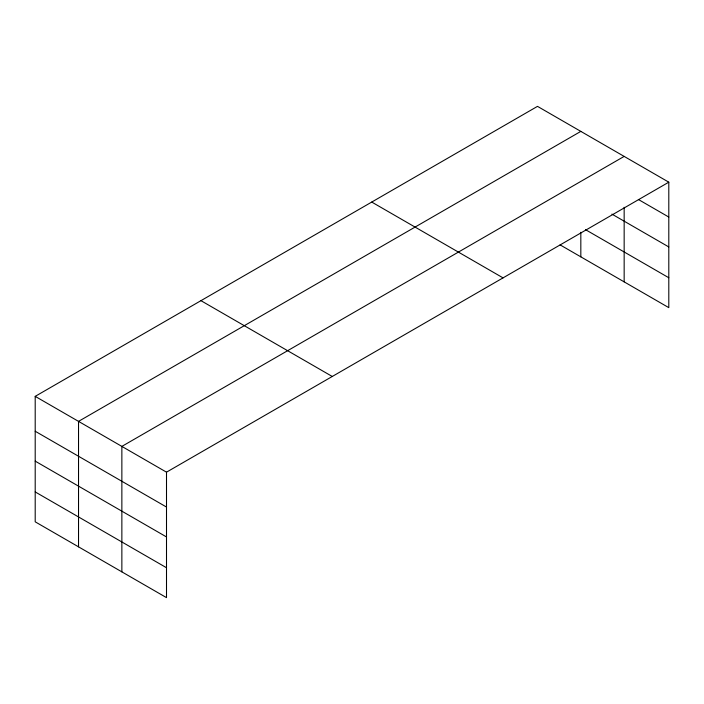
<?xml version="1.0" encoding="UTF-8"?>
<svg xmlns="http://www.w3.org/2000/svg" width="704" height="704" viewBox="0 0 704 704"><rect width="100%" height="100%" fill="white"/><g stroke="black" fill="none" stroke-linecap="round" stroke-linejoin="round"><path stroke-width="1.06" d="M668.8 182.178L537.495 106.366L35.2 396.361L35.2 521.822L166.505 597.634L166.505 472.173L668.8 182.178L668.8 307.639L560.102 244.878M580.826 131.384L78.531 421.379L78.531 546.841M624.158 156.402L121.862 446.398L121.862 571.859M638.405 199.505L668.8 217.052M611.908 214.104L668.8 246.946M585.534 229.671L668.8 277.746M371.738 202.066L503.043 277.878M200.957 300.67L332.262 376.473M35.2 396.361L166.505 472.173M35.2 431.244L166.505 507.047M35.2 461.129L166.505 536.941M35.2 491.929L166.505 567.741M624.158 207.293L624.158 281.864M580.826 232.285L580.826 256.846"/></g></svg>
